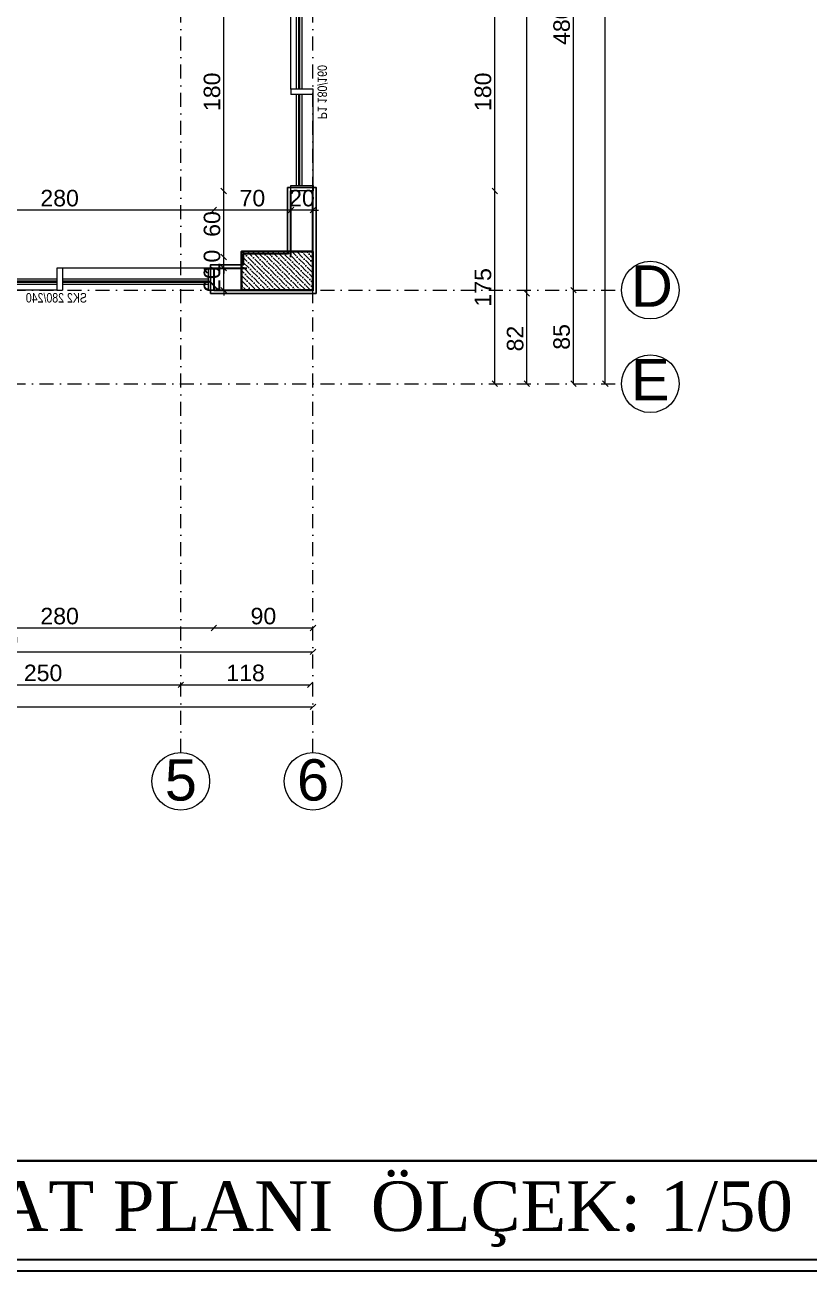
# Model space of a CAD drawing. Header units: millimetres. Extents: x 708 to 46452, y -4963 to 3960.
# Drawn here: x 11719 to 12431, y -4963 to -3832 of the extents above; entities that cross this region are included whole.
import ezdxf

# ---------------------------------------------------------------- set-up
doc = ezdxf.new("R2010")
doc.units = ezdxf.units.MM
for name, pattern in [('ACAD_ISO10W100', [18, 12, -3, 0, -3]), ('DASHDOT', [25.4, 12.7, -6.35, 0, -6.35]), ('DUZ', [0])]:
    doc.linetypes.add(name, pattern=pattern)
for name, color, linetype, lineweight in [('00_DUVAR', 22, 'Continuous', 30), ('00_IC_OLCU', 139, 'Continuous', 20), ('00_KOLON', 2, 'Continuous', 35), ('00_PENCERE', 103, 'Continuous', 13), ('AKS', 153, 'ACAD_ISO10W100', 20), ('aks ve noktalılar', 129, 'DASHDOT', 13), ('görünüş1', 251, 'Continuous', 35), ('ROL_DIK', 150, 'Continuous', 0), ('Çerçeve', 8, 'Continuous', 30), ('ölçü yatay', 150, 'DUZ', 18)]:
    doc.layers.add(name, color=color, linetype=linetype, lineweight=lineweight)
for name, color, linetype in [('DUVARTARAMA', 7, 'Continuous'), ('PENCERE', 3, 'Continuous'), ('SIVA', 135, 'Continuous')]:
    doc.layers.add(name, color=color, linetype=linetype)
doc.styles.add('ARIAL2', font='arial.ttf', dxfattribs={"width": 0.8})
doc.styles.add('arial_1_18', font='arial.ttf', dxfattribs={"height": 0.2})
doc.styles.add('GENERATED_STYLE_2', font='times.ttf')
doc.styles.get("Standard").update_dxf_attribs({"font": 'arial.ttf'})
doc.dimstyles.new('ALP_OLCU', dxfattribs={"dimscale": 0, "dimtxt": 15, "dimasz": 5, "dimexe": 0.18, "dimexo": 0.06, "dimgap": 3, "dimtad": 1, "dimdec": 0, "dimrnd": 0.1, "dimzin": 9, "dimdsep": 46, "dimtxsty": 'Standard', "dimblk": 'OBLIQUE', "dimcen": 0, "dimse1": 1, "dimse2": 1, "dimclrd": 256, "dimclre": 256, "dimclrt": 53, "dimadec": 0, "dimazin": 0, "dimtfac": 1, "dimtdec": 0, "dimtix": 1, "dimtmove": 1, "dimatfit": 3, "dimldrblk": 'ARCHTICK', "dimfxl": 0.18, "dimtolj": 1, "dimlwd": -1, "dimarcsym": 0})

# ---------------------------------------------------------------- blocks, each defined once
blk = doc.blocks.new('SK2')
at = {"layer": '00_PENCERE', "lineweight": 15}
for p, q in [((199457, 67246.8), (199452, 67246.8)), ((199452, 67246.8), (199452, 67226.8)), ((199457, 67226.8), (199457, 67246.8)), ((199457, 67246.8), (199594.5, 67246.8)), ((199589.5, 67246.8), (199589.5, 67226.8)), ((199594.5, 67246.8), (199594.5, 67226.8)), ((199727, 67226.8), (199727, 67246.8)), ((199732, 67246.8), (199727, 67246.8)), ((199732, 67226.8), (199732, 67246.8)), ((199457, 67236.8), (199589.5, 67236.8)), ((199457, 67234.8), (199589.5, 67234.8)), ((199457, 67233.8), (199589.5, 67233.8)), ((199457, 67231.8), (199589.5, 67231.8)), ((199594.5, 67236.8), (199727, 67236.8)), ((199594.5, 67234.8), (199727, 67234.8)), ((199594.5, 67233.8), (199727, 67233.8)), ((199594.5, 67231.8), (199727, 67231.8)), ((199452, 67226.8), (199457, 67226.8)), ((199594.5, 67226.8), (199589.5, 67226.8)), ((199594.5, 67226.8), (199732, 67226.8))]:
    blk.add_line(p, q, dxfattribs=at)
at = {"layer": '00_PENCERE', "insert": (199567.2, 67215.4), "char_height": 8.594, "width": 97.846, "attachment_point": 7, "style": 'ARIAL2'}
blk.add_mtext('SK2 280/240', dxfattribs=at)
blk = doc.blocks.new('YHTYHYT')
at = {"layer": '00_PENCERE', "lineweight": 15}
for p, q in [((6940, -2498), (6940, -2503)), ((6960, -2498), (6940, -2498)), ((6960, -2585.5), (6960, -2498)), ((6960, -2503), (6940, -2503)), ((6950, -2585.5), (6950, -2503)), ((6952, -2585.5), (6952, -2503)), ((6953, -2585.5), (6953, -2503)), ((6955, -2585.5), (6955, -2503)), ((6940, -2673), (6940, -2585.5)), ((6940, -2585.5), (6960, -2585.5)), ((6940, -2590.5), (6960, -2590.5)), ((6950, -2673), (6950, -2590.5)), ((6952, -2673), (6952, -2590.5)), ((6953, -2673), (6953, -2590.5)), ((6955, -2673), (6955, -2590.5)), ((6960, -2585.5), (6960, -2590.5)), ((6960, -2673), (6940, -2673)), ((6940, -2673), (6940, -2678)), ((6940, -2678), (6960, -2678)), ((6960, -2678), (6960, -2673))]:
    blk.add_line(p, q, dxfattribs=at)
at = {"layer": '00_PENCERE', "insert": (6936, -2612.8), "char_height": 8.59, "width": 97.846, "attachment_point": 7, "rotation": 90, "style": 'ARIAL2'}
blk.add_mtext('P1 180/160', dxfattribs=at)
blk = doc.blocks.new('FWWEF')
at = {"layer": 'DUVARTARAMA'}
h = blk.add_hatch(dxfattribs=at)
h.set_pattern_fill('ANSI36', color=8, angle=90)
h.set_pattern_definition([(135, (15078.361, -4621.7643), (-6.173926, 1.683798), [7.9375, -1.5875, 0, -1.5875])])
h.paths.add_polyline_path([(11915.9, -4072.4), (11915.9, -4037.4), (11980.9, -4037.4), (11980.9, -4072.4)])
at = {"layer": '00_KOLON'}
blk.add_lwpolyline([(11915.9, -4072.4), (11915.9, -4037.4), (11980.9, -4037.4), (11980.9, -4072.4), (11915.9, -4072.4)], dxfattribs=at)
at = {"layer": 'AKS', "color": 30, "linetype": 'Continuous', "lineweight": 5}
for centre in [(12287.2, -4072.4), (12287.2, -4157.4), (11860.9, -4518.3), (11980.9, -4518.3)]:
    blk.add_circle(centre, 26.2, dxfattribs=at)
at = {"layer": 'aks ve noktalılar'}
for points in [[(11860.9, -4492.4), (11860.9, -2743.9)], [(11980.9, -4492.4), (11980.9, -2743.9)], [(10585.1, -4072.4), (12260.9, -4072.4)], [(10585.1, -4157.4), (12260.9, -4157.4)]]:
    blk.add_lwpolyline(points, dxfattribs=at)
at = {"layer": 'AKS', "color": 30, "linetype": 'Continuous', "lineweight": 5, "style": 'arial_1_18'}
for s, p in [('D', (12269.7, -4087.5)), ('E', (12269.7, -4172.5)), ('5', (11846.4, -4535.8)), ('6', (11966.4, -4535.8))]:
    blk.add_text(s, height=37.5, dxfattribs=at).set_placement(p)
blk = doc.blocks.new('_Oblique')
at = {"color": 0, "linetype": 'ByBlock', "lineweight": -2}
blk.add_line((-0.5, -0.5), (0.5, 0.5), dxfattribs=at)
blk = doc.blocks.new('*D297')
at = {"layer": '00_IC_OLCU', "transparency": 16777216}
blk.add_line((11010.9, -4450.7), (11980.9, -4450.7), dxfattribs=at)
at = {"layer": 'Defpoints', "color": 0, "transparency": 16777216}
for p in [(11010.9, -4157.4), (11980.9, -4157.4), (11980.9, -4450.7)]:
    blk.add_point(p, dxfattribs=at)
at = {"layer": '00_IC_OLCU', "transparency": 16777216, "xscale": 5, "yscale": 5, "zscale": 5, "rotation": 180}
blk.add_blockref('_Oblique', (11010.9, -4450.7), dxfattribs=at)
at = {"layer": '00_IC_OLCU', "transparency": 16777216, "xscale": 5, "yscale": 5, "zscale": 5}
blk.add_blockref('_Oblique', (11980.9, -4450.7), dxfattribs=at)
at = {"layer": '00_IC_OLCU', "color": 53, "transparency": 16777216, "insert": (11495.9, -4440), "char_height": 15, "attachment_point": 5}
blk.add_mtext('\\A1;970', dxfattribs=at)
blk = doc.blocks.new('_ArchTick')
at = {"color": 0, "linetype": 'ByBlock', "const_width": 0.15}
blk.add_lwpolyline([(-0.5, -0.5), (0.5, 0.5)], dxfattribs=at)
blk = doc.blocks.new('*D300')
at = {"layer": '00_IC_OLCU', "transparency": 16777216}
blk.add_line((11610.9, -4430.7), (11860.9, -4430.7), dxfattribs=at)
at = {"layer": 'Defpoints', "color": 0, "transparency": 16777216}
for p in [(11610.9, -4430.7), (11860.9, -4430.7), (11860.9, -4430.7)]:
    blk.add_point(p, dxfattribs=at)
at = {"layer": '00_IC_OLCU', "transparency": 16777216, "xscale": 5, "yscale": 5, "zscale": 5, "rotation": 180}
blk.add_blockref('_Oblique', (11610.9, -4430.7), dxfattribs=at)
at = {"layer": '00_IC_OLCU', "transparency": 16777216, "xscale": 5, "yscale": 5, "zscale": 5}
blk.add_blockref('_Oblique', (11860.9, -4430.7), dxfattribs=at)
at = {"layer": '00_IC_OLCU', "color": 53, "transparency": 16777216, "insert": (11735.9, -4420), "char_height": 15, "attachment_point": 5}
blk.add_mtext('\\A1;250', dxfattribs=at)
blk = doc.blocks.new('*D301')
at = {"layer": '00_IC_OLCU', "transparency": 16777216}
blk.add_line((11860.9, -4430.7), (11978.4, -4430.7), dxfattribs=at)
at = {"layer": 'Defpoints', "color": 0, "transparency": 16777216}
for p in [(11860.9, -4430.7), (11978.4, -4430.7), (11978.4, -4448.2)]:
    blk.add_point(p, dxfattribs=at)
at = {"layer": '00_IC_OLCU', "transparency": 16777216, "xscale": 5, "yscale": 5, "zscale": 5, "rotation": 180}
blk.add_blockref('_Oblique', (11860.9, -4430.7), dxfattribs=at)
at = {"layer": '00_IC_OLCU', "transparency": 16777216, "xscale": 5, "yscale": 5, "zscale": 5}
blk.add_blockref('_Oblique', (11978.4, -4430.7), dxfattribs=at)
at = {"layer": '00_IC_OLCU', "color": 53, "transparency": 16777216, "insert": (11919.7, -4420), "char_height": 15, "attachment_point": 5}
blk.add_mtext('\\A1;118', dxfattribs=at)
blk = doc.blocks.new('*D303')
at = {"layer": '00_IC_OLCU', "transparency": 16777216}
blk.add_line((11410.9, -4400.7), (11980.9, -4400.7), dxfattribs=at)
at = {"layer": 'Defpoints', "color": 0, "transparency": 16777216}
for p in [(11980.9, -4072.4), (11410.9, -4157.4), (11980.9, -4400.7)]:
    blk.add_point(p, dxfattribs=at)
at = {"layer": '00_IC_OLCU', "transparency": 16777216, "xscale": 5, "yscale": 5, "zscale": 5, "rotation": 180}
blk.add_blockref('_Oblique', (11410.9, -4400.7), dxfattribs=at)
at = {"layer": '00_IC_OLCU', "transparency": 16777216, "xscale": 5, "yscale": 5, "zscale": 5}
blk.add_blockref('_Oblique', (11980.9, -4400.7), dxfattribs=at)
at = {"layer": '00_IC_OLCU', "color": 53, "transparency": 16777216, "insert": (11695.9, -4390), "char_height": 15, "attachment_point": 5}
blk.add_mtext('\\A1;570', dxfattribs=at)
blk = doc.blocks.new('*D306')
at = {"layer": '00_IC_OLCU', "transparency": 16777216}
blk.add_line((11610.9, -4379.1), (11890.9, -4379.1), dxfattribs=at)
at = {"layer": 'Defpoints', "color": 0, "transparency": 16777216}
for p in [(11610.9, -4062.4), (11890.9, -4062.4), (11890.9, -4379.1)]:
    blk.add_point(p, dxfattribs=at)
at = {"layer": '00_IC_OLCU', "transparency": 16777216, "xscale": 5, "yscale": 5, "zscale": 5, "rotation": 180}
blk.add_blockref('_Oblique', (11610.9, -4379.1), dxfattribs=at)
at = {"layer": '00_IC_OLCU', "transparency": 16777216, "xscale": 5, "yscale": 5, "zscale": 5}
blk.add_blockref('_Oblique', (11890.9, -4379.1), dxfattribs=at)
at = {"layer": '00_IC_OLCU', "color": 53, "transparency": 16777216, "insert": (11750.9, -4368.4), "char_height": 15, "attachment_point": 5}
blk.add_mtext('\\A1;280', dxfattribs=at)
blk = doc.blocks.new('*D307')
at = {"layer": '00_IC_OLCU', "transparency": 16777216}
blk.add_line((11890.9, -4379.1), (11980.9, -4379.1), dxfattribs=at)
at = {"layer": 'Defpoints', "color": 0, "transparency": 16777216}
for p in [(11890.9, -4062.4), (11980.9, -4072.4), (11980.9, -4379.1)]:
    blk.add_point(p, dxfattribs=at)
at = {"layer": '00_IC_OLCU', "transparency": 16777216, "xscale": 5, "yscale": 5, "zscale": 5, "rotation": 180}
blk.add_blockref('_Oblique', (11890.9, -4379.1), dxfattribs=at)
at = {"layer": '00_IC_OLCU', "transparency": 16777216, "xscale": 5, "yscale": 5, "zscale": 5}
blk.add_blockref('_Oblique', (11980.9, -4379.1), dxfattribs=at)
at = {"layer": '00_IC_OLCU', "color": 53, "transparency": 16777216, "insert": (11935.9, -4368.4), "char_height": 15, "attachment_point": 5}
blk.add_mtext('\\A1;90', dxfattribs=at)
blk = doc.blocks.new('*D249')
at = {"layer": '00_IC_OLCU', "transparency": 16777216}
blk.add_line((12246.3, -4157.4), (12246.3, -3067.4), dxfattribs=at)
at = {"layer": 'Defpoints', "color": 0, "transparency": 16777216}
for p in [(11980.9, -3067.4), (12246.3, -3067.4), (11410.9, -4157.4)]:
    blk.add_point(p, dxfattribs=at)
at = {"layer": '00_IC_OLCU', "transparency": 16777216, "xscale": 5, "yscale": 5, "zscale": 5}
for p, rotation in [((12246.3, -3067.4), 90), ((12246.3, -4157.4), 270)]:
    blk.add_blockref('_Oblique', p, dxfattribs=dict(at, rotation=rotation))
at = {"layer": '00_IC_OLCU', "color": 53, "transparency": 16777216, "insert": (12235.6, -3612.4), "char_height": 15, "attachment_point": 5, "rotation": 90}
blk.add_mtext('\\A1;1090', dxfattribs=at)
blk = doc.blocks.new('*D308')
at = {"layer": '00_IC_OLCU', "transparency": 16777216}
blk.add_line((12217.4, -4157.4), (12217.4, -4072.4), dxfattribs=at)
at = {"layer": 'Defpoints', "color": 0, "transparency": 16777216}
for p in [(12217.4, -4072.4), (12406.4, -4072.4), (12406.4, -4157.4)]:
    blk.add_point(p, dxfattribs=at)
at = {"layer": '00_IC_OLCU', "transparency": 16777216, "xscale": 5, "yscale": 5, "zscale": 5}
for p, rotation in [((12217.4, -4072.4), 90), ((12217.4, -4157.4), 270)]:
    blk.add_blockref('_Oblique', p, dxfattribs=dict(at, rotation=rotation))
at = {"layer": '00_IC_OLCU', "color": 53, "transparency": 16777216, "insert": (12206.7, -4114.9), "char_height": 15, "attachment_point": 5, "rotation": 90}
blk.add_mtext('\\A1;85', dxfattribs=at)
blk = doc.blocks.new('*D309')
at = {"layer": '00_IC_OLCU', "transparency": 16777216}
blk.add_line((12217.4, -4072.4), (12217.4, -3592.4), dxfattribs=at)
at = {"layer": 'Defpoints', "color": 0, "transparency": 16777216}
for p in [(12217.4, -3592.4), (12217.4, -3592.4), (12406.4, -4072.4)]:
    blk.add_point(p, dxfattribs=at)
at = {"layer": '00_IC_OLCU', "transparency": 16777216, "xscale": 5, "yscale": 5, "zscale": 5}
for p, rotation in [((12217.4, -3592.4), 90), ((12217.4, -4072.4), 270)]:
    blk.add_blockref('_Oblique', p, dxfattribs=dict(at, rotation=rotation))
at = {"layer": '00_IC_OLCU', "color": 53, "transparency": 16777216, "insert": (12206.7, -3832.4), "char_height": 15, "attachment_point": 5, "rotation": 90}
blk.add_mtext('\\A1;480', dxfattribs=at)
blk = doc.blocks.new('*D312')
at = {"layer": '00_IC_OLCU', "transparency": 16777216}
blk.add_line((12175.1, -4157.4), (12175.1, -4075.4), dxfattribs=at)
at = {"layer": 'Defpoints', "color": 0, "transparency": 16777216}
for p in [(11410.9, -4075.4), (12175.1, -4075.4), (11410.9, -4157.4)]:
    blk.add_point(p, dxfattribs=at)
at = {"layer": '00_IC_OLCU', "transparency": 16777216, "xscale": 5, "yscale": 5, "zscale": 5}
for p, rotation in [((12175.1, -4075.4), 90), ((12175.1, -4157.4), 270)]:
    blk.add_blockref('_Oblique', p, dxfattribs=dict(at, rotation=rotation))
at = {"layer": '00_IC_OLCU', "color": 53, "transparency": 16777216, "insert": (12164.5, -4116.4), "char_height": 15, "attachment_point": 5, "rotation": 90}
blk.add_mtext('\\A1;82', dxfattribs=at)
blk = doc.blocks.new('*D313')
at = {"layer": '00_IC_OLCU', "transparency": 16777216}
blk.add_line((12175.1, -4075.4), (12175.1, -3067.4), dxfattribs=at)
at = {"layer": 'Defpoints', "color": 0, "transparency": 16777216}
for p in [(11980.9, -3067.4), (12175.1, -3067.4), (11410.9, -4075.4)]:
    blk.add_point(p, dxfattribs=at)
at = {"layer": '00_IC_OLCU', "transparency": 16777216, "xscale": 5, "yscale": 5, "zscale": 5}
for p, rotation in [((12175.1, -3067.4), 90), ((12175.1, -4075.4), 270)]:
    blk.add_blockref('_Oblique', p, dxfattribs=dict(at, rotation=rotation))
at = {"layer": '00_IC_OLCU', "color": 53, "transparency": 16777216, "insert": (12164.5, -3571.4), "char_height": 15, "attachment_point": 5, "rotation": 90}
blk.add_mtext('\\A1;1008', dxfattribs=at)
blk = doc.blocks.new('*D314')
at = {"layer": '00_IC_OLCU', "transparency": 16777216}
blk.add_line((12146, -4157.4), (12146, -3982.4), dxfattribs=at)
at = {"layer": 'Defpoints', "color": 0, "transparency": 16777216}
for p in [(11980.9, -3982.4), (12146, -3982.4), (11410.9, -4157.4)]:
    blk.add_point(p, dxfattribs=at)
at = {"layer": '00_IC_OLCU', "transparency": 16777216, "xscale": 5, "yscale": 5, "zscale": 5}
for p, rotation in [((12146, -3982.4), 90), ((12146, -4157.4), 270)]:
    blk.add_blockref('_Oblique', p, dxfattribs=dict(at, rotation=rotation))
at = {"layer": '00_IC_OLCU', "color": 53, "transparency": 16777216, "insert": (12135.3, -4069.9), "char_height": 15, "attachment_point": 5, "rotation": 90}
blk.add_mtext('\\A1;175', dxfattribs=at)
blk = doc.blocks.new('*D315')
at = {"layer": '00_IC_OLCU', "transparency": 16777216}
blk.add_line((12146, -3982.4), (12146, -3802.4), dxfattribs=at)
at = {"layer": 'Defpoints', "color": 0, "transparency": 16777216}
for p in [(11970.9, -3802.4), (12146, -3802.4), (11980.9, -3982.4)]:
    blk.add_point(p, dxfattribs=at)
at = {"layer": '00_IC_OLCU', "transparency": 16777216, "xscale": 5, "yscale": 5, "zscale": 5}
for p, rotation in [((12146, -3802.4), 90), ((12146, -3982.4), 270)]:
    blk.add_blockref('_Oblique', p, dxfattribs=dict(at, rotation=rotation))
at = {"layer": '00_IC_OLCU', "color": 53, "transparency": 16777216, "insert": (12135.3, -3892.4), "char_height": 15, "attachment_point": 5, "rotation": 90}
blk.add_mtext('\\A1;180', dxfattribs=at)
blk = doc.blocks.new('*D251')
at = {"layer": '00_IC_OLCU', "transparency": 16777216}
for p, q in [((11899.9, -4052.4), (11899.9, -4047.4)), ((11899.9, -4072.4), (11899.9, -4052.4)), ((11899.9, -4072.4), (11899.9, -4077.4))]:
    blk.add_line(p, q, dxfattribs=at)
at = {"layer": 'Defpoints', "color": 0, "transparency": 16777216}
for p in [(11899.9, -4052.4), (11920.9, -4052.4), (11920.9, -4072.4)]:
    blk.add_point(p, dxfattribs=at)
at = {"layer": '00_IC_OLCU', "transparency": 16777216, "xscale": 5, "yscale": 5, "zscale": 5}
for p, rotation in [((11899.9, -4052.4), 270), ((11899.9, -4072.4), 90)]:
    blk.add_blockref('_Oblique', p, dxfattribs=dict(at, rotation=rotation))
at = {"layer": '00_IC_OLCU', "color": 53, "transparency": 16777216, "insert": (11889.3, -4062.4), "char_height": 15, "attachment_point": 5, "rotation": 90}
blk.add_mtext('\\A1;20', dxfattribs=at)
blk = doc.blocks.new('*D252')
at = {"layer": '00_IC_OLCU', "transparency": 16777216}
for p, q in [((11899.9, -4042.4), (11899.9, -4037.4)), ((11899.9, -4052.4), (11899.9, -4042.4)), ((11899.9, -4052.4), (11899.9, -4057.4))]:
    blk.add_line(p, q, dxfattribs=at)
at = {"layer": 'Defpoints', "color": 0, "transparency": 16777216}
for p in [(11899.9, -4042.4), (11920.9, -4042.4), (11920.9, -4052.4)]:
    blk.add_point(p, dxfattribs=at)
at = {"layer": '00_IC_OLCU', "transparency": 16777216, "xscale": 5, "yscale": 5, "zscale": 5}
for p, rotation in [((11899.9, -4042.4), 270), ((11899.9, -4052.4), 90)]:
    blk.add_blockref('_Oblique', p, dxfattribs=dict(at, rotation=rotation))
at = {"layer": '00_IC_OLCU', "color": 53, "transparency": 16777216, "insert": (11889.3, -4047.4), "char_height": 15, "attachment_point": 5, "rotation": 90}
blk.add_mtext('\\A1;10', dxfattribs=at)
blk = doc.blocks.new('*D253')
at = {"layer": '00_IC_OLCU', "transparency": 16777216}
blk.add_line((11899.9, -4042.4), (11899.9, -3982.4), dxfattribs=at)
at = {"layer": 'Defpoints', "color": 0, "transparency": 16777216}
for p in [(11899.9, -3982.4), (11970.9, -3982.4), (11920.9, -4042.4)]:
    blk.add_point(p, dxfattribs=at)
at = {"layer": '00_IC_OLCU', "transparency": 16777216, "xscale": 5, "yscale": 5, "zscale": 5}
for p, rotation in [((11899.9, -3982.4), 90), ((11899.9, -4042.4), 270)]:
    blk.add_blockref('_Oblique', p, dxfattribs=dict(at, rotation=rotation))
at = {"layer": '00_IC_OLCU', "color": 53, "transparency": 16777216, "insert": (11889.3, -4012.4), "char_height": 15, "attachment_point": 5, "rotation": 90}
blk.add_mtext('\\A1;60', dxfattribs=at)
blk = doc.blocks.new('*D254')
at = {"layer": '00_IC_OLCU', "transparency": 16777216}
blk.add_line((11899.9, -3982.4), (11899.9, -3802.4), dxfattribs=at)
at = {"layer": 'Defpoints', "color": 0, "transparency": 16777216}
for p in [(11899.9, -3802.4), (11960.9, -3802.4), (11970.9, -3982.4)]:
    blk.add_point(p, dxfattribs=at)
at = {"layer": '00_IC_OLCU', "transparency": 16777216, "xscale": 5, "yscale": 5, "zscale": 5}
for p, rotation in [((11899.9, -3802.4), 90), ((11899.9, -3982.4), 270)]:
    blk.add_blockref('_Oblique', p, dxfattribs=dict(at, rotation=rotation))
at = {"layer": '00_IC_OLCU', "color": 53, "transparency": 16777216, "insert": (11889.3, -3892.4), "char_height": 15, "attachment_point": 5, "rotation": 90}
blk.add_mtext('\\A1;180', dxfattribs=at)
blk = doc.blocks.new('*D271')
at = {"layer": '00_IC_OLCU', "transparency": 16777216}
for p, q in [((11960.9, -3999.7), (11955.9, -3999.7)), ((11980.9, -3999.7), (11960.9, -3999.7)), ((11980.9, -3999.7), (11985.9, -3999.7))]:
    blk.add_line(p, q, dxfattribs=at)
at = {"layer": 'Defpoints', "color": 0, "transparency": 16777216}
for p in [(11960.9, -3982.4), (11980.9, -3982.4), (11960.9, -3999.7)]:
    blk.add_point(p, dxfattribs=at)
at = {"layer": '00_IC_OLCU', "transparency": 16777216, "xscale": 5, "yscale": 5, "zscale": 5}
blk.add_blockref('_Oblique', (11960.9, -3999.7), dxfattribs=at)
at = {"layer": '00_IC_OLCU', "transparency": 16777216, "xscale": 5, "yscale": 5, "zscale": 5, "rotation": 180}
blk.add_blockref('_Oblique', (11980.9, -3999.7), dxfattribs=at)
at = {"layer": '00_IC_OLCU', "color": 53, "transparency": 16777216, "insert": (11970.9, -3989), "char_height": 15, "attachment_point": 5}
blk.add_mtext('\\A1;20', dxfattribs=at)
blk = doc.blocks.new('*D272')
at = {"layer": '00_IC_OLCU', "transparency": 16777216}
blk.add_line((11960.9, -3999.7), (11890.9, -3999.7), dxfattribs=at)
at = {"layer": 'Defpoints', "color": 0, "transparency": 16777216}
for p in [(11960.9, -3982.4), (11890.9, -3999.7), (11890.9, -4052.4)]:
    blk.add_point(p, dxfattribs=at)
at = {"layer": '00_IC_OLCU', "transparency": 16777216, "xscale": 5, "yscale": 5, "zscale": 5, "rotation": 180}
blk.add_blockref('_Oblique', (11890.9, -3999.7), dxfattribs=at)
at = {"layer": '00_IC_OLCU', "transparency": 16777216, "xscale": 5, "yscale": 5, "zscale": 5}
blk.add_blockref('_Oblique', (11960.9, -3999.7), dxfattribs=at)
at = {"layer": '00_IC_OLCU', "color": 53, "transparency": 16777216, "insert": (11925.9, -3989), "char_height": 15, "attachment_point": 5}
blk.add_mtext('\\A1;70', dxfattribs=at)
blk = doc.blocks.new('*D273')
at = {"layer": '00_IC_OLCU', "transparency": 16777216}
blk.add_line((11890.9, -3999.7), (11610.9, -3999.7), dxfattribs=at)
at = {"layer": 'Defpoints', "color": 0, "transparency": 16777216}
for p in [(11610.9, -3999.7), (11610.9, -4052.4), (11890.9, -4052.4)]:
    blk.add_point(p, dxfattribs=at)
at = {"layer": '00_IC_OLCU', "transparency": 16777216, "xscale": 5, "yscale": 5, "zscale": 5, "rotation": 180}
blk.add_blockref('_Oblique', (11610.9, -3999.7), dxfattribs=at)
at = {"layer": '00_IC_OLCU', "transparency": 16777216, "xscale": 5, "yscale": 5, "zscale": 5}
blk.add_blockref('_Oblique', (11890.9, -3999.7), dxfattribs=at)
at = {"layer": '00_IC_OLCU', "color": 53, "transparency": 16777216, "insert": (11750.9, -3989), "char_height": 15, "attachment_point": 5}
blk.add_mtext('\\A1;280', dxfattribs=at)
blk = doc.blocks.new('RGREG')
at = {"layer": '00_IC_OLCU'}
for base, p1, p2, angle, picture, middle in [((12246.3, -3067.4), (11410.9, -4157.4), (11980.9, -3067.4), 90, '*D249', (12235.6, -3612.4)), ((12175.1, -3067.4), (11410.9, -4075.4), (11980.9, -3067.4), 90, '*D313', (12164.5, -3571.4)), ((12217.4, -3592.4), (12406.4, -4072.4), (12217.4, -3592.4), 90, '*D309', (12206.7, -3832.4)), ((11899.9, -3802.4), (11970.9, -3982.4), (11960.9, -3802.4), 90, '*D254', (11889.3, -3892.4)), ((12146, -3802.4), (11980.9, -3982.4), (11970.9, -3802.4), 90, '*D315', (12135.3, -3892.4)), ((12146, -3982.4), (11410.9, -4157.4), (11980.9, -3982.4), 90, '*D314', (12135.3, -4069.9)), ((11610.9, -3999.7), (11890.9, -4052.4), (11610.9, -4052.4), 180, '*D273', (11750.9, -3989)), ((11899.9, -3982.4), (11920.9, -4042.4), (11970.9, -3982.4), 90, '*D253', (11889.3, -4012.4)), ((11890.9, -3999.7), (11960.9, -3982.4), (11890.9, -4052.4), 180, '*D272', (11925.9, -3989)), ((11960.9, -3999.7), (11980.9, -3982.4), (11960.9, -3982.4), 180, '*D271', (11970.9, -3989)), ((11899.9, -4042.4), (11920.9, -4052.4), (11920.9, -4042.4), 90, '*D252', (11889.3, -4047.4)), ((11899.9, -4052.4), (11920.9, -4072.4), (11920.9, -4052.4), 90, '*D251', (11889.3, -4062.4)), ((11890.9, -4379.1), (11610.9, -4062.4), (11890.9, -4062.4), 180, '*D306', (11750.9, -4368.4)), ((11980.9, -4379.1), (11890.9, -4062.4), (11980.9, -4072.4), 180, '*D307', (11935.9, -4368.4)), ((12217.4, -4072.4), (12406.4, -4157.4), (12406.4, -4072.4), 90, '*D308', (12206.7, -4114.9)), ((11980.9, -4400.7), (11410.9, -4157.4), (11980.9, -4072.4), 180, '*D303', (11695.9, -4390)), ((12175.1, -4075.4), (11410.9, -4157.4), (11410.9, -4075.4), 90, '*D312', (12164.5, -4116.4)), ((11980.9, -4450.7), (11010.9, -4157.4), (11980.9, -4157.4), 180, '*D297', (11495.9, -4440)), ((11860.9, -4430.7), (11610.9, -4430.7), (11860.9, -4430.7), 180, '*D300', (11735.9, -4420)), ((11978.4296684, -4430.7023359), (11860.9296684, -4430.7023359), (11978.4296684, -4448.2023359), 180, '*D301', (11919.6796684, -4420.0437411))]:
    dim = blk.add_linear_dim(base=base, p1=p1, p2=p2, angle=angle, dimstyle='ALP_OLCU', override={"dimscale": 1}, dxfattribs=at)
    dim.commit()
    dim.dimension.update_dxf_attribs({"geometry": picture, "text_midpoint": middle})

msp = doc.modelspace()

# ---------------------------------------------------------------- linework, layer by layer
at = {"layer": '00_DUVAR'}
for p, q in [((11960.93, -4042.372), (11960.93, -3982.372)), ((11980.93, -4072.372), (11980.93, -3982.372)), ((11890.93, -4052.372), (11920.93, -4052.372)), ((11890.93, -4072.372), (11980.93, -4072.372))]:
    msp.add_line(p, q, dxfattribs=at)
for points in [[(11980.93, -4072.372), (11980.93, -3982.372)], [(11890.93, -4051.97), (11890.93, -4072.372)]]:
    msp.add_lwpolyline(points, dxfattribs=at)
at = {"layer": 'görünüş1'}
msp.add_line((10275.445, -4862.728), (34332.769, -4862.728), dxfattribs=at)
at = {"layer": 'SIVA'}
msp.add_lwpolyline([(11983.93, -4075.372), (11887.93, -4075.372), (11887.93, -4049.372), (11917.93, -4049.372), (11917.93, -4039.372), (11957.93, -4039.372), (11957.93, -3979.372), (11983.93, -3979.372)], close=True, dxfattribs=at)
at = {"layer": 'Çerçeve'}
for p, q in [((3680.496, -4952.145), (20994.588, -4952.392)), ((6228.153, -4962.893), (20953.045, -4962.621))]:
    msp.add_line(p, q, dxfattribs=at)

# ---------------------------------------------------------------- block references
at = {"layer": '00_DUVAR', "xscale": -1}
msp.add_blockref('SK2', (211342.947, -71299.205), dxfattribs=at)
at = {"layer": 'AKS'}
msp.add_blockref('FWWEF', (0, 0), dxfattribs=at)
at = {"layer": 'PENCERE', "xscale": -1}
msp.add_blockref('YHTYHYT', (18920.948, -1304.416), dxfattribs=at)
at = {"layer": 'ölçü yatay'}
msp.add_blockref('RGREG', (0, 0), dxfattribs=at)

# ---------------------------------------------------------------- texts
at = {"layer": 'ROL_DIK', "color": 0, "lineweight": 40, "insert": (11253.609, -4881.476), "char_height": 45, "attachment_point": 1, "style": 'GENERATED_STYLE_2'}
msp.add_mtext('-1.BODRUM KAT PLANI  ÖLÇEK: 1/50', dxfattribs=at)

doc.saveas('drawing.dxf')
